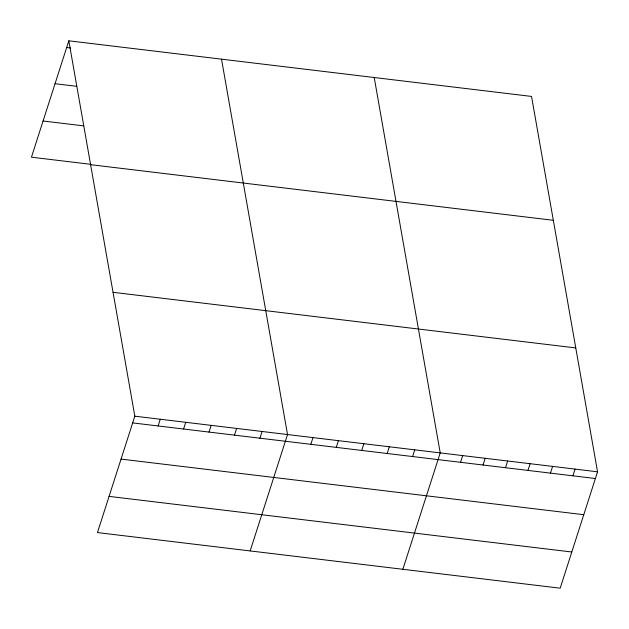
<?xml version="1.0" encoding="UTF-8"?>
<svg xmlns="http://www.w3.org/2000/svg" width="629" height="629" viewBox="0 0 629 629"><rect width="100%" height="100%" fill="white"/><g stroke="black" fill="none" stroke-linecap="round" stroke-linejoin="round"><path stroke-width="0.94" d="M68.82 40.806L134.826 416.186L97.456 532.574L560.18 588.194L597.55 471.805L531.544 96.426L68.82 40.806L31.45 157.195L90.835 164.326M158.123 425.959L160.277 419.244M183.574 429.017L185.728 422.303M209.025 432.076L211.179 425.361M234.468 435.134L236.63 428.42M259.919 438.193L262.073 431.486M250.161 550.925L287.524 434.545L221.518 59.157M310.82 444.31L312.975 437.603M336.271 447.368L338.426 440.662M361.722 450.427L363.877 443.72M387.173 453.493L389.327 446.779M412.616 456.552L414.77 449.837M402.859 569.284L440.221 452.896L374.216 77.516M460.546 462.307L462.7 455.6M483.017 465.012L485.171 458.297M505.496 467.717L507.65 461.002M527.967 470.413L530.121 463.707M550.446 473.118L552.6 466.404M572.917 475.815L575.071 469.108M66.666 47.513L70.432 47.969M55.045 83.712L76.722 86.315M43.071 120.996L83.602 125.871M90.6 164.68L553.323 220.299M113.047 292.312L575.763 347.931M134.826 416.186L597.55 471.805M132.672 422.9L595.396 478.52M121.051 459.091L583.775 514.711M109.076 496.383L571.8 552.003"/></g></svg>
